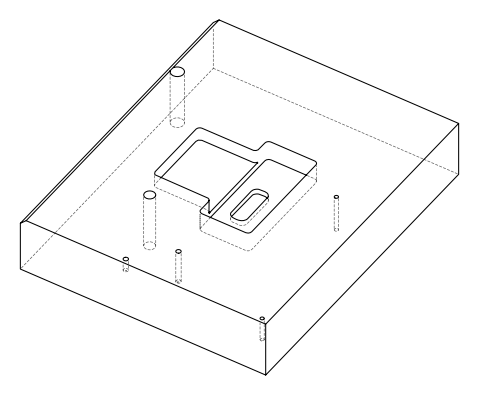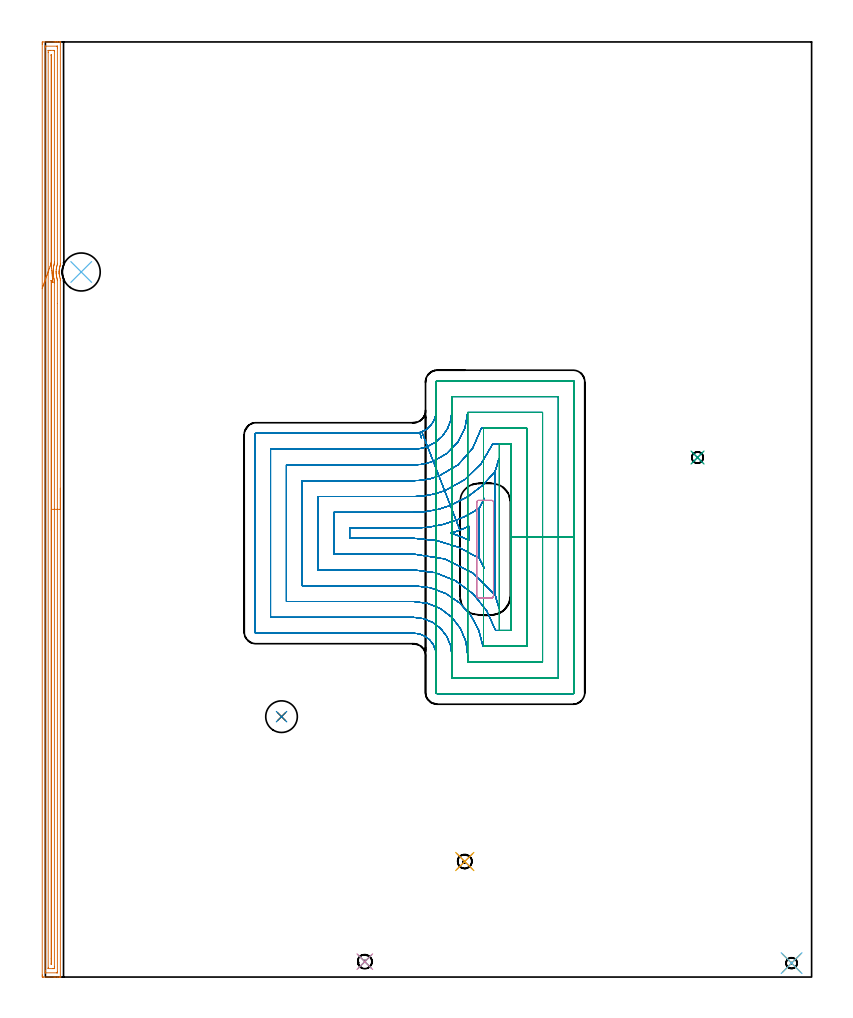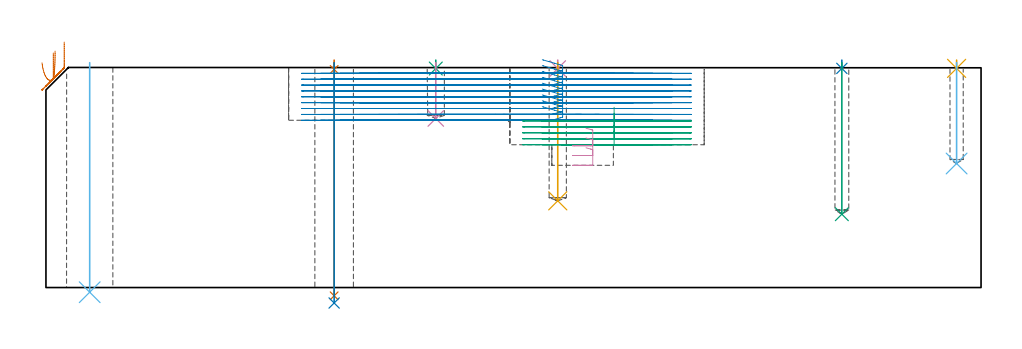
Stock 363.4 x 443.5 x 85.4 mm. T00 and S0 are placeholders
(PLAN: 16 operations, 9 tool changes, 85 min)
(1 SPOT_DRILL | STEP1HOLE_1 | NXT0321_9005460120000 | 0.03 min | 6 mm3)
(2 SPOT_DRILL_1 | STEP1POCKET | NXT0321_9005460120000 | 0.03 min | 3 mm3)
(3 SPOT_DRILL_2 | STEP1POCKET_1 | NXT0321_9005460120000 | 0.03 min | 2 mm3)
(4 SPOT_DRILL_3 | STEP1POCKET_2 | NXT0321_9005460120000 | 0.03 min | 2 mm3)
(5 SPOT_DRILL_4 | STEP1POCKET_3 | NXT0321_9005460120000 | 0.03 min | 0 mm3)
(6 INDEXABLE_INSERT_DRILL_THROUGH_HOLE_FROM_SOLID | STEP1HOLE | NXT0302_007 | 0.36 min | 21690 mm3)
(7 DRILL_THROUGH_HOLE_INTO_CENTER | STEP1HOLE_1 | NXT0301_065 | 0.36 min | 5884 mm3)
(8 DRILL_TO_ENLARGE_THROUGH_HOLE | STEP1HOLE_1 | UGT0301_041 | 0.38 min | 9167 mm3)
(9 DRILL_BLIND_HOLE_INTO_CENTER | STEP1POCKET | UGT0301_449 | 0.24 min | 1255 mm3)
(10 DRILL_BLIND_HOLE_INTO_CENTER_1 | STEP1POCKET_1 | NXT0301_038 | 0.09 min | 654 mm3)
(11 DRILL_BLIND_HOLE_INTO_CENTER_2 | STEP1POCKET_2 | NXT0301_038 | 0.22 min | 1771 mm3)
(12 DRILL_BLIND_HOLE_INTO_CENTER_3 | STEP1POCKET_3 | UGT0301_176 | 0.16 min | 755 mm3)
(13 AREA_MILL | FG_CHAMFER_SURFACE | UGT0205_001 | 14.42 min | 16398 mm3)
(14 MILL_OPEN_POCKET | POCKET_OPEN | NXT0201_013 | Follow Part, ap 2.5, ae 75% | 51.55 min | 427366 mm3)
(15 MILL_RECTANGULAR_POCKET | POCKET_RECTANGULAR_STRAIGHT | NXT0201_013 | Follow Part, ap 2.5, ae 75% | 16.12 min | 113400 mm3)
(16 MILL_RECTANGULAR_POCKET_1 | POCKET_RECTANGULAR_STRAIGHT_1 | UGT0201_010 | Follow Part, ap 4, ae 75% | 0.98 min | 11379 mm3)
(TOOL NXT0321_9005460120000 | NC Spot Drill, 142deg, 12mm, Carbide, Uncoated | D12 PA142 FL30 Z2)
(TOOL NXT0302_007 | Index. Insert Drill 18mm [880-D1800L25-05] | D18 PA176 FL90 Z2)
(TOOL NXT0301_065 | Carbide Drill 9.4mm [860.1-0940-075A1-MM 2214] | D9.4 PA140 FL98 Z2)
(TOOL UGT0301_041 | Twist Drill 15 mm | D15 PA118 FL114 Z2)
(TOOL UGT0301_449 | Carbide Drill 5.4 mm | D5.4 PA118 FL57 Z2)
(TOOL NXT0301_038 | Carbide Drill 6.7mm [860.1-0670-034A1-MM 2214] | D6.7 PA140 FL53 Z2)
(TOOL UGT0301_176 | Twist Drill 5.2 mm | D5.2 PA118 FL50 Z2)
(TOOL UGT0205_001 | Chamfer Mill 20 x 3 x 45 deg. | D20 FL50 Z2)
(TOOL NXT0201_013 | ENDMILL 10mm | D10 FL30 Z4)
(TOOL UGT0201_010 | End Mill 16 mm | D16 FL22 Z2)
(OP 1 SPOT_DRILL)
G17 G21 G94 G90
T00 M6
G54
G17 G0 G90 X112. Y123.5 S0 M3
G43 Z95.4 H0
G94 G81 G98 Z84.754 F250. R88.4
G80
M5
M2
(OP 2 SPOT_DRILL_1)
G17 G21 G94 G90
T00 M6
G54
G17 G0 G90 X309.3 Y246.4 S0 M3
G43 Z95.4 H0
G94 G81 G98 Z85.168 F250. R88.4
G80
M5
M2
(OP 3 SPOT_DRILL_2)
G17 G21 G94 G90
T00 M6
G54
G17 G0 G90 X151.5 Y7.3 S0 M3
G43 Z95.4 H0
G94 G81 G98 Z85.112 F250. R88.4
G80
M5
M2
(OP 4 SPOT_DRILL_3)
G17 G21 G94 G90
T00 M6
G54
G17 G0 G90 X198.9 Y54.8 S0 M3
G43 Z95.4 H0
G94 G81 G98 Z85.112 F250. R88.4
G80
M5
M2
(OP 5 SPOT_DRILL_4)
G17 G21 G94 G90
T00 M6
G54
G17 G0 G90 X353.9 Y6.6 S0 M3
G43 Z95.4 H0
G94 G81 G98 Z85.176 F250. R88.4
G80
M5
M2
(OP 6 INDEXABLE_INSERT_DRILL_THROUGH_HOLE_FROM_SOLID)
G17 G21 G94 G90
T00 M6
G54
G17 G0 G90 X17. Y334.4 S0 M3
G43 Z95.4 H1
G94 G81 G98 Z-1.814 F250. R87.4
G80
M5
M2
(OP 7 DRILL_THROUGH_HOLE_INTO_CENTER)
G17 G21 G94 G90
T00 M6
G54
G17 G0 G90 X112. Y123.5 S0 M3
G43 Z95.4 H1
G94 G73 G98 Z-3.211 F250. Q8.861 R87.4
G80
M5
M2
(OP 8 DRILL_TO_ENLARGE_THROUGH_HOLE)
G17 G21 G94 G90
T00 M6
G54
G17 G0 G90 X112. Y123.5 S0 M3
G43 Z95.4 H0
G94 G73 G98 Z-6.006 F250. Q13.058 R87.4
G80
M5
M2
(OP 9 DRILL_BLIND_HOLE_INTO_CENTER)
G17 G21 G94 G90
T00 M6
G54
G17 G0 G90 X309.3 Y246.4 S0 M3
G43 Z95.4 H0
G94 G81 G98 Z28.5 F250. R87.4
G80
M5
M2
(OP 10 DRILL_BLIND_HOLE_INTO_CENTER_1)
G17 G21 G94 G90
T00 M6
G54
G17 G0 G90 X151.5 Y7.3 S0 M3
G43 Z95.4 H1
G94 G81 G98 Z65.7 F250. R87.4
G80
M5
M2
(OP 11 DRILL_BLIND_HOLE_INTO_CENTER_2)
G17 G21 G94 G90
T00 M6
G54
G17 G0 G90 X198.9 Y54.8 S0 M3
G43 Z95.4 H1
G94 G81 G98 Z33.7 F250. R87.4
G80
M5
M2
(OP 12 DRILL_BLIND_HOLE_INTO_CENTER_3)
G17 G21 G94 G90
T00 M6
G54
G17 G0 G90 X353.9 Y6.6 S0 M3
G43 Z95.4 H0
G94 G81 G98 Z48.2 F250. R87.4
G80
M5
M2
(OP 13 AREA_MILL)
G17 G21 G94 G90
T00 M6
G54
G17 G0 G90 X7.093 Y231.819 S1061 M3
G43 Z95.4 H0
Z95.393
G94 G1 Y231.781 Z94.521 F250.
Y231.667 Z93.657
Y231.478 Z92.805
Y231.216 Z91.973
Y230.882 Z91.167
Y230.479 Z90.393
Y230.01 Z89.657
Y229.479 Z88.965
Y228.89 Z88.322
Y228.246 Z87.733
Y227.554 Z87.202
Y226.818 Z86.733
Y226.045 Z86.33
Y225.239 Z85.996
Y224.407 Z85.734
Y223.555 Z85.545
Y222.69 Z85.431
Y221.818 Z85.393
X7.1 Y0.173 Z85.4
X7.098 Y0.01 Z85.389
X6.963 Y0.003 Z85.255
X6.82 Y0. Z85.119
X6.54 Z84.839
X5.863 Z84.157
X4.649 Z82.946
X4.113 Z82.407
X-1.062 Z77.236
X-1.138 Y0.002 Z77.16
X-1.493 Y0.01 Z76.805
X-1.496 Y0.254 Z76.802
X-1.499 Y0.62 Z76.801
X-1.5 Y0.989 Z76.8
Y442.357
X-1.499 Y442.88 Z76.801
X-1.496 Y443.246 Z76.802
X-1.493 Y443.49 Z76.805
X-1.138 Y443.5 Z77.159
X4.113 Z82.407
X4.649 Z82.946
X4.988 Z83.284
X5.524 Z83.82
X5.863 Z84.157
X6.82 Z85.12
X6.963 Y443.497 Z85.255
X7.098 Y443.49 Z85.389
X7.1 Y443.327 Z85.4
X7.098 Y338.342 Z85.398
X7.095 Y337.667 Z85.388
X7.088 Y337.613 Z85.38
X7.034 Y337.453 Z85.329
X6.982 Y337.303 Z85.281
X6.961 Y337.236 Z85.261
X6.862 Y336.908 Z85.161
X6.809 Y336.705 Z85.106
X6.772 Y336.559 Z85.066
X6.758 Y336.51 Z85.054
X6.66 Y336.048 Z84.958
X6.6 Y335.666 Z84.893
X6.592 Y335.617 Z84.885
X6.542 Y335.171 Z84.837
X6.517 Y334.768 Z84.812
X6.515 Y334.724 Z84.809
X6.513 Y334.422 Z84.802
X6.511 Y334.307 Z84.803
X6.51 Y334.277
X6.527 Y333.831 Z84.823
X6.531 Y333.791 Z84.825
X6.535 Y333.734 Z84.832
X6.547 Y333.585 Z84.847
X6.565 Y333.384 Z84.865
X6.622 Y332.985 Z84.92
X6.628 Y332.938 Z84.926
X6.706 Y332.539 Z85.001
X6.715 Y332.49 Z85.011
X6.819 Y332.045 Z85.119
X7.03 Y331.351 Z85.329
X7.072 Y331.198 Z85.372
X7.083 Y331.157 Z85.383
X7.09 Y330.43 Z85.39
X7.093 Y221.818 Z85.393
X5.679 Z83.979
X5.685 Y2.588 Z83.985
X5.684 Y2.406 Z83.984
X5.68 Y2.051 Z83.98
X5.679 Y2.015 Z83.979
X5.624 Y2.01 Z83.924
X5.518 Y2.004 Z83.818
X5.385 Y2.001 Z83.685
X0.134 Z78.434
X-0.029 Y2.007 Z78.271
X-0.06 Y2.01 Z78.24
X-0.079 Y2.018 Z78.221
X-0.081 Y2.055 Z78.219
X-0.084 Y2.224 Z78.216
X-0.085 Y2.406 Z78.215
X-0.086 Y3.119 Z78.214
X-0.085 Y440.912 Z78.215
X-0.084 Y441.094 Z78.216
X-0.08 Y441.449 Z78.22
X-0.079 Y441.485 Z78.221
X-0.024 Y441.49 Z78.276
X0.082 Y441.496 Z78.382
X0.215 Y441.499 Z78.515
X5.466 Z83.766
X5.629 Y441.493 Z83.929
X5.66 Y441.49 Z83.96
X5.679 Y441.481 Z83.979
X5.681 Y441.445 Z83.981
X5.684 Y441.276 Z83.984
X5.685 Y441.094 Z83.985
X5.686 Y440.381 Z83.986
X5.683 Y338.529 Z83.983
X5.681 Y338.346 Z83.981
X5.677 Y338.169 Z83.977
X5.672 Y338.084 Z83.972
X5.503 Y337.453 Z83.803
X5.398 Y337.034 Z83.698
X5.298 Y336.559 Z83.598
X5.27 Y336.415 Z83.57
X5.25 Y336.291 Z83.55
X5.208 Y336.002 Z83.508
X5.168 Y335.666 Z83.468
X5.151 Y335.499 Z83.451
X5.098 Y334.742 Z83.398
X5.097 Y334.661 Z83.397
X5.099 Y334.272 Z83.399
X5.111 Y333.879 Z83.411
X5.118 Y333.746 Z83.418
X5.185 Y332.985 Z83.485
X5.197 Y332.879 Z83.497
X5.215 Y332.753 Z83.515
X5.331 Y332.092 Z83.631
X5.431 Y331.64 Z83.731
X5.545 Y331.198 Z83.845
X5.634 Y330.865 Z83.934
X5.662 Y330.761 Z83.962
X5.669 Y330.671 Z83.969
X5.673 Y330.498 Z83.973
X5.675 Y330.305 Z83.975
X5.676 Y319.498 Z83.976
X5.679 Y221.818 Z83.979
X4.265 Z82.565
X4.271 Y4.925 Z82.571
X4.269 Y4.193 Z82.569
X4.267 Y4.036 Z82.567
X4.265 Y4.016 Z82.565
X4.253 Y4.01 Z82.553
X4.207 Y4.005 Z82.507
X4.113 Y4.002 Z82.413
X3.427 Y4. Z81.727
X1.424 Y4.001 Z79.724
X1.374 Y4.005 Z79.674
X1.342 Y4.01 Z79.642
X1.335 Y4.016 Z79.635
X1.333 Y4.032 Z79.633
X1.33 Y4.193 Z79.63
X1.329 Y4.355 Z79.629
X1.328 Y438.575 Z79.628
X1.331 Y439.307 Z79.631
X1.333 Y439.464 Z79.633
X1.335 Y439.485 Z79.635
X1.347 Y439.49 Z79.647
X1.393 Y439.495 Z79.693
X1.487 Y439.498 Z79.787
X2.173 Y439.5 Z80.473
X4.176 Y439.499 Z82.476
X4.226 Y439.495 Z82.526
X4.258 Y439.49 Z82.558
X4.265 Y439.484 Z82.565
X4.266 Y439.468 Z82.566
X4.27 Y439.307 Z82.57
X4.271 Y439.145 Z82.571
X4.269 Y339.08 Z82.569
X4.265 Y338.713 Z82.565
X4.263 Y338.531 Z82.563
X4.22 Y338.346 Z82.52
X4.199 Y338.258 Z82.499
X4.113 Y337.918 Z82.413
X4.026 Y337.541 Z82.326
X4.007 Y337.453 Z82.307
X3.885 Y336.792 Z82.185
X3.847 Y336.559 Z82.147
X3.776 Y336.009 Z82.076
X3.742 Y335.666 Z82.042
X3.711 Y335.182 Z82.011
X3.69 Y334.772 Z81.99
X3.685 Y334.315 Z81.985
X3.697 Y333.879 Z81.997
X3.726 Y333.38 Z82.026
X3.761 Y332.985 Z82.061
X3.829 Y332.382 Z82.129
X3.877 Y332.092 Z82.177
X4.022 Y331.291 Z82.322
X4.042 Y331.198 Z82.342
X4.113 Y330.888 Z82.413
X4.255 Y330.305 Z82.555
X4.257 Y330.157 Z82.557
X4.261 Y329.411 Z82.561
X4.262 Y329.259 Z82.562
X4.265 Y221.818 Z82.565
X2.851 Z81.151
X2.857 Y6.369 Z81.157
X2.856 Y6.31 Z81.156
X2.853 Y6.194 Z81.153
X2.845 Y6.01 Z81.145
X2.8 Y6.008 Z81.1
X2.755 Y6.01 Z81.055
X2.747 Y6.193 Z81.047
X2.744 Y6.31 Z81.044
X2.743 Y8.661 Z81.043
Y330.323
X2.745 Y330.336 Z81.045
X2.746 Y330.337 Z81.046
X2.751 Y330.327 Z81.051
X2.757 Y330.305 Z81.057
X2.84 Y329.914 Z81.14
X2.844 Y329.814 Z81.144
X2.847 Y329.411 Z81.147
Y329.306
X2.851 Y221.818 Z81.151
Y220.947 Z81.189
Y220.082 Z81.303
Y219.23 Z81.492
Y218.398 Z81.754
Y217.592 Z82.088
Y216.818 Z82.491
Y216.083 Z82.959
Y215.39 Z83.49
Y214.747 Z84.08
Y214.158 Z84.723
Y213.627 Z85.415
Y213.158 Z86.151
Y212.755 Z86.925
Y212.422 Z87.731
Y212.159 Z88.563
Y211.97 Z89.414
Y211.857 Z90.279
Y211.819 Z91.151
G0 Z95.4
X3.547 Y329.442
Z91.886
G1 X3.55 Y329.404 Z91.014
X3.547 Y329.441 Z90.142
X3.537 Y329.555 Z89.277
X3.521 Y329.743 Z88.426
X3.498 Y330.004 Z87.594
X3.468 Y330.336 Z86.788
X3.433 Y330.737 Z86.014
X3.392 Y331.204 Z85.278
X3.345 Y331.733 Z84.586
X3.294 Y332.32 Z83.942
X3.237 Y332.96 Z83.353
X3.176 Y333.649 Z82.821
X3.112 Y334.382 Z82.352
X3.044 Y335.153 Z81.949
X2.973 Y335.956 Z81.615
X2.9 Y336.784 Z81.353
X2.826 Y337.633 Z81.164
X2.75 Y338.494 Z81.05
X2.747 Y338.52 Z81.047
X2.744 Y338.604 Z81.044
X2.743 Y338.715 Z81.043
Y338.764
Y437.131
X2.744 Y437.19 Z81.044
X2.747 Y437.307 Z81.047
X2.755 Y437.49 Z81.055
X2.8 Y437.491 Z81.1
X2.845 Y437.49 Z81.145
X2.853 Y437.307 Z81.153
X2.856 Y437.19 Z81.156
X2.857 Y437.132 Z81.157
Y437.015
X2.855 Y339.63 Z81.155
X2.854 Y339.239 Z81.154
X2.853 Y339.124 Z81.153
X2.849 Y338.928 Z81.149
X2.819 Y338.773 Z81.119
X2.787 Y338.633 Z81.087
X2.754 Y338.505 Z81.054
X2.75 Y338.494 Z81.05
X2.467 Y337.706 Z80.807
X2.178 Y336.9 Z80.638
X1.885 Y336.084 Z80.545
X1.591 Y335.263 Z80.527
X1.297 Y334.443 Z80.586
X1.006 Y333.632 Z80.72
X0.72 Y332.834 Z80.929
X0.441 Y332.057 Z81.21
X0.172 Y331.306 Z81.563
X-0.086 Y330.587 Z81.984
X-0.331 Y329.905 Z82.47
X-0.56 Y329.265 Z83.017
X-0.772 Y328.673 Z83.621
X-0.966 Y328.133 Z84.278
X-1.14 Y327.648 Z84.983
X-1.292 Y327.224 Z85.729
X-1.422 Y326.862 Z86.512
X-1.528 Y326.565 Z87.326
G0 Z95.4
M5
M2
(OP 14 MILL_OPEN_POCKET)
G17 G21 G94 G90
T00 M6
G54
G17 G0 G90 X192.893 Y210.308 S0 M3
G43 Z95.527 H0
Z88.527
G94 G1 X193.314 Y210.181 Z88.409 F250.
X195.51 Y209.426 Z87.787
X197.675 Y208.587 Z87.165
X199.806 Y207.666 Z86.543
X200.8 Y207.191 Z86.248
Y213.809 Z84.475
X199.806 Y213.334 Z84.18
X197.619 Y212.39 Z83.541
X196.593 Y211.993 Z83.246
G2 X192.26 Y210.5 R60.6 F500.
X200.8 Y207.191 R60.6
G1 Y213.809
G2 X196.593 Y211.993 R60.6
G1 X194.786 Y216.655
G2 X174.7 Y212.9 R55.6
G1 X144.3
Y208.1
X174.7
G2 X205.8 Y198.589 R55.6
G1 X208.139 Y193.96
X205.8 Y198.589
Y222.412
X208.139 Y227.04
X205.8 Y222.412
G2 X194.786 Y216.655 R55.6
G1 X192.077 Y223.649
G2 X174.7 Y220.4 R48.1
G1 X136.8
Y200.6
X174.7
G2 X213.3 Y181.199 R48.1
G1 X215.11 Y175.085
X213.3 Y181.199
Y239.801
X215.083 Y245.805
X213.3 Y239.801
G2 X192.077 Y223.649 R48.1
G1 X189.367 Y230.642
G2 X174.7 Y227.9 R40.6
G1 X129.3
Y193.1
X174.7
G2 X213.517 Y164.4 R40.6
G1 X220.8
Y252.8
X212.142
G2 X189.367 Y230.642 R40.6
G1 X186.658 Y237.635
G2 X174.7 Y235.4 R33.1
G1 X121.8
Y185.6
X174.7
G2 X207.506 Y156.9 R33.1
G1 X228.3
Y260.3
X206.768
G2 X186.658 Y237.635 R33.1
G1 X183.948 Y244.629
G2 X174.7 Y242.9 R25.6
G1 X114.3
Y178.1
X174.7
G2 X200.3 Y152.5 R25.6
G1 Y149.4
X235.8
Y267.8
X200.29
G2 X183.948 Y244.629 R25.6
G1 X181.239 Y251.622
G2 X174.7 Y250.4 R18.1
G1 X106.8
Y170.6
X174.7
G2 X192.8 Y152.5 R18.1
G1 Y141.9
X243.3
Y275.3
X192.8
Y268.5
G2 X181.239 Y251.622 R18.1
G1 X178.529 Y258.616
G2 X174.7 Y257.9 R10.6
G1 X99.9
G3 X99.3 Y257.3 R0.6
G1 Y163.7
G3 X99.9 Y163.1 R0.6
G1 X174.7
G2 X185.3 Y152.5 R10.6
G1 Y134.9
G3 X185.8 Y134.4 R0.5
G1 X250.3
G3 X250.8 Y134.9 R0.5
G1 Y282.3
G3 X250.3 Y282.8 R0.5
G1 X185.8
G3 X185.3 Y282.301 R0.5
G1 Y268.5
G2 X178.529 Y258.616 R10.6
X177.581 Y258.299 R10.6
G1 X178.397 Y255.412 F250.
G0 X192.893 Y210.308 Z86.246
G1 X193.314 Y210.181 Z86.129
X195.51 Y209.426 Z85.506
X197.675 Y208.587 Z84.884
X199.806 Y207.666 Z84.262
X200.8 Y207.191 Z83.967
Y213.809 Z82.194
X199.806 Y213.334 Z81.899
X197.619 Y212.39 Z81.261
X196.593 Y211.993 Z80.966
G2 X192.26 Y210.5 R60.6 F500.
X200.8 Y207.191 R60.6
G1 Y213.809
G2 X196.593 Y211.993 R60.6
G1 X194.786 Y216.655
G2 X174.7 Y212.9 R55.6
G1 X144.3
Y208.1
X174.7
G2 X205.8 Y198.589 R55.6
G1 X208.139 Y193.96
X205.8 Y198.589
Y222.412
X208.139 Y227.04
X205.8 Y222.412
G2 X194.786 Y216.655 R55.6
G1 X192.077 Y223.649
G2 X174.7 Y220.4 R48.1
G1 X136.8
Y200.6
X174.7
G2 X213.3 Y181.199 R48.1
G1 X215.11 Y175.085
X213.3 Y181.199
Y239.801
X215.083 Y245.805
X213.3 Y239.801
G2 X192.077 Y223.649 R48.1
G1 X189.367 Y230.642
G2 X174.7 Y227.9 R40.6
G1 X129.3
Y193.1
X174.7
G2 X213.517 Y164.4 R40.6
G1 X220.8
Y252.8
X212.142
G2 X189.367 Y230.642 R40.6
G1 X186.658 Y237.635
G2 X174.7 Y235.4 R33.1
G1 X121.8
Y185.6
X174.7
G2 X207.506 Y156.9 R33.1
G1 X228.3
Y260.3
X206.768
G2 X186.658 Y237.635 R33.1
G1 X183.948 Y244.629
G2 X174.7 Y242.9 R25.6
G1 X114.3
Y178.1
X174.7
G2 X200.3 Y152.5 R25.6
G1 Y149.4
X235.8
Y267.8
X200.29
G2 X183.948 Y244.629 R25.6
G1 X181.239 Y251.622
G2 X174.7 Y250.4 R18.1
G1 X106.8
Y170.6
X174.7
G2 X192.8 Y152.5 R18.1
G1 Y141.9
X243.3
Y275.3
X192.8
Y268.5
G2 X181.239 Y251.622 R18.1
G1 X178.529 Y258.616
G2 X174.7 Y257.9 R10.6
G1 X99.9
G3 X99.3 Y257.3 R0.6
G1 Y163.7
G3 X99.9 Y163.1 R0.6
G1 X174.7
G2 X185.3 Y152.5 R10.6
G1 Y134.9
G3 X185.8 Y134.4 R0.5
G1 X250.3
G3 X250.8 Y134.9 R0.5
G1 Y282.3
G3 X250.3 Y282.8 R0.5
G1 X185.8
G3 X185.3 Y282.301 R0.5
G1 Y268.5
G2 X178.529 Y258.616 R10.6
X177.581 Y258.299 R10.6
G1 X178.397 Y255.412 F250.
G0 X192.893 Y210.308 Z83.966
G1 X193.314 Y210.181 Z83.848
X195.51 Y209.426 Z83.226
X197.675 Y208.587 Z82.603
X199.806 Y207.666 Z81.981
X200.8 Y207.191 Z81.686
Y213.809 Z79.913
X199.806 Y213.334 Z79.618
X197.619 Y212.39 Z78.98
X196.593 Y211.993 Z78.685
G2 X192.26 Y210.5 R60.6 F500.
X200.8 Y207.191 R60.6
G1 Y213.809
G2 X196.593 Y211.993 R60.6
G1 X194.786 Y216.655
G2 X174.7 Y212.9 R55.6
G1 X144.3
Y208.1
X174.7
G2 X205.8 Y198.589 R55.6
G1 X208.139 Y193.96
X205.8 Y198.589
Y222.412
X208.139 Y227.04
X205.8 Y222.412
G2 X194.786 Y216.655 R55.6
G1 X192.077 Y223.649
G2 X174.7 Y220.4 R48.1
G1 X136.8
Y200.6
X174.7
G2 X213.3 Y181.199 R48.1
G1 X215.11 Y175.085
X213.3 Y181.199
Y239.801
X215.083 Y245.805
X213.3 Y239.801
G2 X192.077 Y223.649 R48.1
G1 X189.367 Y230.642
G2 X174.7 Y227.9 R40.6
G1 X129.3
Y193.1
X174.7
G2 X213.517 Y164.4 R40.6
G1 X220.8
Y252.8
X212.142
G2 X189.367 Y230.642 R40.6
G1 X186.658 Y237.635
G2 X174.7 Y235.4 R33.1
G1 X121.8
Y185.6
X174.7
G2 X207.506 Y156.9 R33.1
G1 X228.3
Y260.3
X206.768
G2 X186.658 Y237.635 R33.1
G1 X183.948 Y244.629
G2 X174.7 Y242.9 R25.6
G1 X114.3
Y178.1
X174.7
G2 X200.3 Y152.5 R25.6
G1 Y149.4
X235.8
Y267.8
X200.29
G2 X183.948 Y244.629 R25.6
G1 X181.239 Y251.622
G2 X174.7 Y250.4 R18.1
G1 X106.8
Y170.6
X174.7
G2 X192.8 Y152.5 R18.1
G1 Y141.9
X243.3
Y275.3
X192.8
Y268.5
G2 X181.239 Y251.622 R18.1
G1 X178.529 Y258.616
G2 X174.7 Y257.9 R10.6
G1 X99.9
G3 X99.3 Y257.3 R0.6
G1 Y163.7
G3 X99.9 Y163.1 R0.6
G1 X174.7
G2 X185.3 Y152.5 R10.6
G1 Y134.9
G3 X185.8 Y134.4 R0.5
G1 X250.3
G3 X250.8 Y134.9 R0.5
G1 Y282.3
G3 X250.3 Y282.8 R0.5
G1 X185.8
G3 X185.3 Y282.301 R0.5
G1 Y268.5
G2 X178.529 Y258.616 R10.6
X177.581 Y258.299 R10.6
G1 X178.397 Y255.412 F250.
G0 X192.893 Y210.308 Z81.685
G1 X193.314 Y210.181 Z81.567
X195.51 Y209.426 Z80.945
X197.675 Y208.587 Z80.323
X199.806 Y207.666 Z79.7
X200.8 Y207.191 Z79.405
Y213.809 Z77.632
X199.806 Y213.334 Z77.337
X197.619 Y212.39 Z76.699
X196.593 Y211.993 Z76.404
G2 X192.26 Y210.5 R60.6 F500.
X200.8 Y207.191 R60.6
G1 Y213.809
G2 X196.593 Y211.993 R60.6
G1 X194.786 Y216.655
G2 X174.7 Y212.9 R55.6
G1 X144.3
Y208.1
X174.7
G2 X205.8 Y198.589 R55.6
G1 X208.139 Y193.96
X205.8 Y198.589
Y222.412
X208.139 Y227.04
X205.8 Y222.412
G2 X194.786 Y216.655 R55.6
G1 X192.077 Y223.649
G2 X174.7 Y220.4 R48.1
G1 X136.8
Y200.6
X174.7
G2 X213.3 Y181.199 R48.1
G1 X215.11 Y175.085
X213.3 Y181.199
Y239.801
X215.083 Y245.805
X213.3 Y239.801
G2 X192.077 Y223.649 R48.1
G1 X189.367 Y230.642
G2 X174.7 Y227.9 R40.6
G1 X129.3
Y193.1
X174.7
G2 X213.517 Y164.4 R40.6
G1 X220.8
Y252.8
X212.142
G2 X189.367 Y230.642 R40.6
G1 X186.658 Y237.635
G2 X174.7 Y235.4 R33.1
G1 X121.8
Y185.6
X174.7
G2 X207.506 Y156.9 R33.1
G1 X228.3
Y260.3
X206.768
G2 X186.658 Y237.635 R33.1
G1 X183.948 Y244.629
G2 X174.7 Y242.9 R25.6
G1 X114.3
Y178.1
X174.7
G2 X200.3 Y152.5 R25.6
G1 Y149.4
X235.8
Y267.8
X200.29
G2 X183.948 Y244.629 R25.6
G1 X181.239 Y251.622
G2 X174.7 Y250.4 R18.1
G1 X106.8
Y170.6
X174.7
G2 X192.8 Y152.5 R18.1
G1 Y141.9
X243.3
Y275.3
X192.8
Y268.5
G2 X181.239 Y251.622 R18.1
G1 X178.529 Y258.616
G2 X174.7 Y257.9 R10.6
G1 X99.9
G3 X99.3 Y257.3 R0.6
G1 Y163.7
G3 X99.9 Y163.1 R0.6
G1 X174.7
G2 X185.3 Y152.5 R10.6
G1 Y134.9
G3 X185.8 Y134.4 R0.5
G1 X250.3
G3 X250.8 Y134.9 R0.5
G1 Y282.3
G3 X250.3 Y282.8 R0.5
G1 X185.8
G3 X185.3 Y282.301 R0.5
G1 Y268.5
G2 X178.529 Y258.616 R10.6
X177.581 Y258.299 R10.6
G1 X178.397 Y255.412 F250.
G0 X192.893 Y210.308 Z79.404
G1 X193.314 Y210.181 Z79.286
X195.51 Y209.426 Z78.664
X197.675 Y208.587 Z78.042
X199.806 Y207.666 Z77.42
X200.8 Y207.191 Z77.125
Y213.809 Z75.351
X199.806 Y213.334 Z75.056
X197.619 Y212.39 Z74.418
X196.593 Y211.993 Z74.123
G2 X192.26 Y210.5 R60.6 F500.
X200.8 Y207.191 R60.6
G1 Y213.809
G2 X196.593 Y211.993 R60.6
G1 X194.786 Y216.655
G2 X174.7 Y212.9 R55.6
G1 X144.3
Y208.1
X174.7
G2 X205.8 Y198.589 R55.6
G1 X208.139 Y193.96
X205.8 Y198.589
Y222.412
X208.139 Y227.04
X205.8 Y222.412
G2 X194.786 Y216.655 R55.6
G1 X192.077 Y223.649
G2 X174.7 Y220.4 R48.1
G1 X136.8
Y200.6
X174.7
G2 X213.3 Y181.199 R48.1
G1 X215.11 Y175.085
X213.3 Y181.199
Y239.801
X215.083 Y245.805
X213.3 Y239.801
G2 X192.077 Y223.649 R48.1
G1 X189.367 Y230.642
G2 X174.7 Y227.9 R40.6
G1 X129.3
Y193.1
X174.7
G2 X213.517 Y164.4 R40.6
G1 X220.8
Y252.8
X212.142
G2 X189.367 Y230.642 R40.6
G1 X186.658 Y237.635
G2 X174.7 Y235.4 R33.1
G1 X121.8
Y185.6
X174.7
G2 X207.506 Y156.9 R33.1
G1 X228.3
Y260.3
X206.768
G2 X186.658 Y237.635 R33.1
G1 X183.948 Y244.629
G2 X174.7 Y242.9 R25.6
G1 X114.3
Y178.1
X174.7
G2 X200.3 Y152.5 R25.6
G1 Y149.4
X235.8
Y267.8
X200.29
G2 X183.948 Y244.629 R25.6
G1 X181.239 Y251.622
G2 X174.7 Y250.4 R18.1
G1 X106.8
Y170.6
X174.7
G2 X192.8 Y152.5 R18.1
G1 Y141.9
X243.3
Y275.3
X192.8
Y268.5
G2 X181.239 Y251.622 R18.1
G1 X178.529 Y258.616
G2 X174.7 Y257.9 R10.6
G1 X99.9
G3 X99.3 Y257.3 R0.6
G1 Y163.7
G3 X99.9 Y163.1 R0.6
G1 X174.7
G2 X185.3 Y152.5 R10.6
G1 Y134.9
G3 X185.8 Y134.4 R0.5
G1 X250.3
G3 X250.8 Y134.9 R0.5
G1 Y282.3
G3 X250.3 Y282.8 R0.5
G1 X185.8
G3 X185.3 Y282.301 R0.5
G1 Y268.5
G2 X178.529 Y258.616 R10.6
X177.581 Y258.299 R10.6
G1 X178.397 Y255.412 F250.
G0 X192.893 Y210.308 Z77.123
G1 X193.314 Y210.181 Z77.005
X195.51 Y209.426 Z76.383
X197.675 Y208.587 Z75.761
X199.806 Y207.666 Z75.139
X200.8 Y207.191 Z74.844
Y213.809 Z73.071
X199.806 Y213.334 Z72.776
X197.619 Y212.39 Z72.137
X196.593 Y211.993 Z71.842
G2 X192.26 Y210.5 R60.6 F500.
X200.8 Y207.191 R60.6
G1 Y213.809
G2 X196.593 Y211.993 R60.6
G1 X194.786 Y216.655
G2 X174.7 Y212.9 R55.6
G1 X144.3
Y208.1
X174.7
G2 X205.8 Y198.589 R55.6
G1 X208.139 Y193.96
X205.8 Y198.589
Y222.412
X208.139 Y227.04
X205.8 Y222.412
G2 X194.786 Y216.655 R55.6
G1 X192.077 Y223.649
G2 X174.7 Y220.4 R48.1
G1 X136.8
Y200.6
X174.7
G2 X213.3 Y181.199 R48.1
G1 X215.11 Y175.085
X213.3 Y181.199
Y239.801
X215.083 Y245.805
X213.3 Y239.801
G2 X192.077 Y223.649 R48.1
G1 X189.367 Y230.642
G2 X174.7 Y227.9 R40.6
G1 X129.3
Y193.1
X174.7
G2 X213.517 Y164.4 R40.6
G1 X220.8
Y252.8
X212.142
G2 X189.367 Y230.642 R40.6
G1 X186.658 Y237.635
G2 X174.7 Y235.4 R33.1
G1 X121.8
Y185.6
X174.7
G2 X207.506 Y156.9 R33.1
G1 X228.3
Y260.3
X206.768
G2 X186.658 Y237.635 R33.1
G1 X183.948 Y244.629
G2 X174.7 Y242.9 R25.6
G1 X114.3
Y178.1
X174.7
G2 X200.3 Y152.5 R25.6
G1 Y149.4
X235.8
Y267.8
X200.29
G2 X183.948 Y244.629 R25.6
G1 X181.239 Y251.622
G2 X174.7 Y250.4 R18.1
G1 X106.8
Y170.6
X174.7
G2 X192.8 Y152.5 R18.1
G1 Y141.9
X243.3
Y275.3
X192.8
Y268.5
G2 X181.239 Y251.622 R18.1
G1 X178.529 Y258.616
G2 X174.7 Y257.9 R10.6
G1 X99.9
G3 X99.3 Y257.3 R0.6
G1 Y163.7
G3 X99.9 Y163.1 R0.6
G1 X174.7
G2 X185.3 Y152.5 R10.6
G1 Y134.9
G3 X185.8 Y134.4 R0.5
G1 X250.3
G3 X250.8 Y134.9 R0.5
G1 Y282.3
G3 X250.3 Y282.8 R0.5
G1 X185.8
G3 X185.3 Y282.301 R0.5
G1 Y268.5
G2 X178.529 Y258.616 R10.6
X177.581 Y258.299 R10.6
G1 X178.397 Y255.412 F250.
G0 X192.893 Y210.308 Z74.842
G1 X193.314 Y210.181 Z74.725
X195.51 Y209.426 Z74.102
X197.675 Y208.587 Z73.48
X199.806 Y207.666 Z72.858
X200.8 Y207.191 Z72.563
Y213.809 Z70.79
X199.806 Y213.334 Z70.495
X197.619 Y212.39 Z69.857
X196.593 Y211.993 Z69.562
G2 X192.26 Y210.5 R60.6 F500.
X200.8 Y207.191 R60.6
G1 Y213.809
G2 X196.593 Y211.993 R60.6
G1 X194.786 Y216.655
G2 X174.7 Y212.9 R55.6
G1 X144.3
Y208.1
X174.7
G2 X205.8 Y198.589 R55.6
G1 X208.139 Y193.96
X205.8 Y198.589
Y222.412
X208.139 Y227.04
X205.8 Y222.412
G2 X194.786 Y216.655 R55.6
G1 X192.077 Y223.649
G2 X174.7 Y220.4 R48.1
G1 X136.8
Y200.6
X174.7
G2 X213.3 Y181.199 R48.1
G1 X215.11 Y175.085
X213.3 Y181.199
Y239.801
X215.083 Y245.805
X213.3 Y239.801
G2 X192.077 Y223.649 R48.1
G1 X189.367 Y230.642
G2 X174.7 Y227.9 R40.6
G1 X129.3
Y193.1
X174.7
G2 X213.517 Y164.4 R40.6
G1 X220.8
Y252.8
X212.142
G2 X189.367 Y230.642 R40.6
G1 X186.658 Y237.635
G2 X174.7 Y235.4 R33.1
G1 X121.8
Y185.6
X174.7
G2 X207.506 Y156.9 R33.1
G1 X228.3
Y260.3
X206.768
G2 X186.658 Y237.635 R33.1
G1 X183.948 Y244.629
G2 X174.7 Y242.9 R25.6
G1 X114.3
Y178.1
X174.7
G2 X200.3 Y152.5 R25.6
G1 Y149.4
X235.8
Y267.8
X200.29
G2 X183.948 Y244.629 R25.6
G1 X181.239 Y251.622
G2 X174.7 Y250.4 R18.1
G1 X106.8
Y170.6
X174.7
G2 X192.8 Y152.5 R18.1
G1 Y141.9
X243.3
Y275.3
X192.8
Y268.5
G2 X181.239 Y251.622 R18.1
G1 X178.529 Y258.616
G2 X174.7 Y257.9 R10.6
G1 X99.9
G3 X99.3 Y257.3 R0.6
G1 Y163.7
G3 X99.9 Y163.1 R0.6
G1 X174.7
G2 X185.3 Y152.5 R10.6
G1 Y134.9
G3 X185.8 Y134.4 R0.5
G1 X250.3
G3 X250.8 Y134.9 R0.5
G1 Y282.3
G3 X250.3 Y282.8 R0.5
G1 X185.8
G3 X185.3 Y282.301 R0.5
G1 Y268.5
G2 X178.529 Y258.616 R10.6
X177.581 Y258.299 R10.6
G1 X178.397 Y255.412 F250.
G0 X192.893 Y210.308 Z72.562
G1 X193.314 Y210.181 Z72.444
X195.51 Y209.426 Z71.822
X197.675 Y208.587 Z71.199
X199.806 Y207.666 Z70.577
X200.8 Y207.191 Z70.282
Y213.809 Z68.509
X199.806 Y213.334 Z68.214
X197.619 Y212.39 Z67.576
X196.593 Y211.993 Z67.281
G2 X192.26 Y210.5 R60.6 F500.
X200.8 Y207.191 R60.6
G1 Y213.809
G2 X196.593 Y211.993 R60.6
G1 X194.786 Y216.655
G2 X174.7 Y212.9 R55.6
G1 X144.3
Y208.1
X174.7
G2 X205.8 Y198.589 R55.6
G1 X208.139 Y193.96
X205.8 Y198.589
Y222.412
X208.139 Y227.04
X205.8 Y222.412
G2 X194.786 Y216.655 R55.6
G1 X192.077 Y223.649
G2 X174.7 Y220.4 R48.1
G1 X136.8
Y200.6
X174.7
G2 X213.3 Y181.199 R48.1
G1 X215.11 Y175.085
X213.3 Y181.199
Y239.801
X215.083 Y245.805
X213.3 Y239.801
G2 X192.077 Y223.649 R48.1
G1 X189.367 Y230.642
G2 X174.7 Y227.9 R40.6
G1 X129.3
Y193.1
X174.7
G2 X213.517 Y164.4 R40.6
G1 X220.8
Y252.8
X212.142
G2 X189.367 Y230.642 R40.6
G1 X186.658 Y237.635
G2 X174.7 Y235.4 R33.1
G1 X121.8
Y185.6
X174.7
G2 X207.506 Y156.9 R33.1
G1 X228.3
Y260.3
X206.768
G2 X186.658 Y237.635 R33.1
G1 X183.948 Y244.629
G2 X174.7 Y242.9 R25.6
G1 X114.3
Y178.1
X174.7
G2 X200.3 Y152.5 R25.6
G1 Y149.4
X235.8
Y267.8
X200.29
G2 X183.948 Y244.629 R25.6
G1 X181.239 Y251.622
G2 X174.7 Y250.4 R18.1
G1 X106.8
Y170.6
X174.7
G2 X192.8 Y152.5 R18.1
G1 Y141.9
X243.3
Y275.3
X192.8
Y268.5
G2 X181.239 Y251.622 R18.1
G1 X178.529 Y258.616
G2 X174.7 Y257.9 R10.6
G1 X99.9
G3 X99.3 Y257.3 R0.6
G1 Y163.7
G3 X99.9 Y163.1 R0.6
G1 X174.7
G2 X185.3 Y152.5 R10.6
G1 Y134.9
G3 X185.8 Y134.4 R0.5
G1 X250.3
G3 X250.8 Y134.9 R0.5
G1 Y282.3
G3 X250.3 Y282.8 R0.5
G1 X185.8
G3 X185.3 Y282.301 R0.5
G1 Y268.5
G2 X178.529 Y258.616 R10.6
X177.581 Y258.299 R10.6
G1 X178.397 Y255.412 F250.
G0 X192.893 Y210.308 Z70.281
G1 X193.314 Y210.181 Z70.163
X195.51 Y209.426 Z69.541
X197.675 Y208.587 Z68.919
X199.806 Y207.666 Z68.296
X200.8 Y207.191 Z68.001
Y213.809 Z66.228
X199.806 Y213.334 Z65.933
X197.619 Y212.39 Z65.295
X196.593 Y211.993 Z65.
G2 X192.26 Y210.5 R60.6 F500.
X200.8 Y207.191 R60.6
G1 Y213.809
G2 X196.593 Y211.993 R60.6
G1 X194.786 Y216.655
G2 X174.7 Y212.9 R55.6
G1 X144.3
Y208.1
X174.7
G2 X205.8 Y198.589 R55.6
G1 X208.139 Y193.96
X205.8 Y198.589
Y222.412
X208.139 Y227.04
X205.8 Y222.412
G2 X194.786 Y216.655 R55.6
G1 X192.077 Y223.649
G2 X174.7 Y220.4 R48.1
G1 X136.8
Y200.6
X174.7
G2 X213.3 Y181.199 R48.1
G1 X215.11 Y175.085
X213.3 Y181.199
Y239.801
X215.083 Y245.805
X213.3 Y239.801
G2 X192.077 Y223.649 R48.1
G1 X189.367 Y230.642
G2 X174.7 Y227.9 R40.6
G1 X129.3
Y193.1
X174.7
G2 X213.517 Y164.4 R40.6
G1 X220.8
Y252.8
X212.142
G2 X189.367 Y230.642 R40.6
G1 X186.658 Y237.635
G2 X174.7 Y235.4 R33.1
G1 X121.8
Y185.6
X174.7
G2 X207.506 Y156.9 R33.1
G1 X228.3
Y260.3
X206.768
G2 X186.658 Y237.635 R33.1
G1 X183.948 Y244.629
G2 X174.7 Y242.9 R25.6
G1 X114.3
Y178.1
X174.7
G2 X200.3 Y152.5 R25.6
G1 Y149.4
X235.8
Y267.8
X200.29
G2 X183.948 Y244.629 R25.6
G1 X181.239 Y251.622
G2 X174.7 Y250.4 R18.1
G1 X106.8
Y170.6
X174.7
G2 X192.8 Y152.5 R18.1
G1 Y141.9
X243.3
Y275.3
X192.8
Y268.5
G2 X181.239 Y251.622 R18.1
G1 X178.529 Y258.616
G2 X174.7 Y257.9 R10.6
G1 X99.9
G3 X99.3 Y257.3 R0.6
G1 Y163.7
G3 X99.9 Y163.1 R0.6
G1 X174.7
G2 X185.3 Y152.5 R10.6
G1 Y134.9
G3 X185.8 Y134.4 R0.5
G1 X250.3
G3 X250.8 Y134.9 R0.5
G1 Y282.3
G3 X250.3 Y282.8 R0.5
G1 X185.8
G3 X185.3 Y282.301 R0.5
G1 Y268.5
G2 X178.529 Y258.616 R10.6
X177.581 Y258.299 R10.6
G1 X178.397 Y255.412 F250.
G0 Z95.527
M5
M2
(OP 15 MILL_RECTANGULAR_POCKET)
G17 G21 G94 G90
T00 M6
G54
G17 G0 G90 X220.8 Y188.784 S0 M3
G43 Z95.527 H0
Z70.049
G94 G1 Y208.6 Z64.739 F250.
Y252.8 F500.
X215.3
Y164.4
X220.8
Y208.6
X228.3
Y260.3
X207.8
Y156.9
X228.3
Y208.6
X235.8
Y267.8
X200.3
Y149.4
X235.8
Y208.6
X243.3
Y275.3
X192.8
Y141.9
X243.3
Y208.6
X250.8
Y282.3
G3 X250.3 Y282.8 R0.5
G1 X185.8
G3 X185.3 Y282.3 R0.5
G1 Y134.9
G3 X185.8 Y134.4 R0.5
G1 X250.3
G3 X250.8 Y134.9 R0.5
G1 Y208.6
Y209.6
G0 X220.8 Y188.784 Z67.739
G1 Y208.6 Z62.429 F250.
Y252.8 F500.
X215.3
Y164.4
X220.8
Y208.6
X228.3
Y260.3
X207.8
Y156.9
X228.3
Y208.6
X235.8
Y267.8
X200.3
Y149.4
X235.8
Y208.6
X243.3
Y275.3
X192.8
Y141.9
X243.3
Y208.6
X250.8
Y282.3
G3 X250.3 Y282.8 R0.5
G1 X185.8
G3 X185.3 Y282.3 R0.5
G1 Y134.9
G3 X185.8 Y134.4 R0.5
G1 X250.3
G3 X250.8 Y134.9 R0.5
G1 Y208.6
Y209.6
G0 X220.8 Y188.784 Z65.429
G1 Y208.6 Z60.12 F250.
Y252.8 F500.
X215.3
Y164.4
X220.8
Y208.6
X228.3
Y260.3
X207.8
Y156.9
X228.3
Y208.6
X235.8
Y267.8
X200.3
Y149.4
X235.8
Y208.6
X243.3
Y275.3
X192.8
Y141.9
X243.3
Y208.6
X250.8
Y282.3
G3 X250.3 Y282.8 R0.5
G1 X185.8
G3 X185.3 Y282.3 R0.5
G1 Y134.9
G3 X185.8 Y134.4 R0.5
G1 X250.3
G3 X250.8 Y134.9 R0.5
G1 Y208.6
Y209.6
G0 X220.8 Y188.784 Z63.12
G1 Y208.6 Z57.81 F250.
Y252.8 F500.
X215.3
Y164.4
X220.8
Y208.6
X228.3
Y260.3
X207.8
Y156.9
X228.3
Y208.6
X235.8
Y267.8
X200.3
Y149.4
X235.8
Y208.6
X243.3
Y275.3
X192.8
Y141.9
X243.3
Y208.6
X250.8
Y282.3
G3 X250.3 Y282.8 R0.5
G1 X185.8
G3 X185.3 Y282.3 R0.5
G1 Y134.9
G3 X185.8 Y134.4 R0.5
G1 X250.3
G3 X250.8 Y134.9 R0.5
G1 Y208.6
Y209.6
G0 X220.8 Y188.784 Z60.81
G1 Y208.6 Z55.5 F250.
Y252.8 F500.
X215.3
Y164.4
X220.8
Y208.6
X228.3
Y260.3
X207.8
Y156.9
X228.3
Y208.6
X235.8
Y267.8
X200.3
Y149.4
X235.8
Y208.6
X243.3
Y275.3
X192.8
Y141.9
X243.3
Y208.6
X250.8
Y282.3
G3 X250.3 Y282.8 R0.5
G1 X185.8
G3 X185.3 Y282.3 R0.5
G1 Y134.9
G3 X185.8 Y134.4 R0.5
G1 X250.3
G3 X250.8 Y134.9 R0.5
G1 Y208.6
Y209.6
G0 Z95.527
M5
M2
(OP 16 MILL_RECTANGULAR_POCKET_1)
G17 G21 G94 G90
T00 M6
G54
G17 G0 G90 X209.879 Y179.8 S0 M3
G43 Z95.527 H0
Z61.908
G94 G1 X211.695 Z61.422 F250.
X211.933 Y179.859 Z61.356
X212.147 Y179.979 Z61.29
X212.321 Y180.153 Z61.224
X212.441 Y180.367 Z61.159
X212.5 Y180.605 Z61.093
Y202.95 Z55.105
Y225.2 F500.
G3 X211.6 Y226.1 R0.9
G1 X205.5
G3 X204.6 Y225.2 R0.9
G1 Y180.7
G3 X205.5 Y179.8 R0.9
G1 X211.6
G3 X212.5 Y180.7 R0.9
G1 Y202.95
Y203.95
G0 X209.879 Y179.8 Z58.105
G1 X211.695 Z57.619 F250.
X211.933 Y179.859 Z57.553
X212.147 Y179.979 Z57.487
X212.321 Y180.153 Z57.422
X212.441 Y180.367 Z57.356
X212.5 Y180.605 Z57.29
Y202.95 Z51.303
Y225.2 F500.
G3 X211.6 Y226.1 R0.9
G1 X205.5
G3 X204.6 Y225.2 R0.9
G1 Y180.7
G3 X205.5 Y179.8 R0.9
G1 X211.6
G3 X212.5 Y180.7 R0.9
G1 Y202.95
Y203.95
G0 X209.879 Y179.8 Z54.303
G1 X211.695 Z53.816 F250.
X211.933 Y179.859 Z53.75
X212.147 Y179.979 Z53.685
X212.321 Y180.153 Z53.619
X212.441 Y180.367 Z53.553
X212.5 Y180.605 Z53.487
Y202.95 Z47.5
Y225.2 F500.
G3 X211.6 Y226.1 R0.9
G1 X205.5
G3 X204.6 Y225.2 R0.9
G1 Y180.7
G3 X205.5 Y179.8 R0.9
G1 X211.6
G3 X212.5 Y180.7 R0.9
G1 Y202.95
Y203.95
G0 Z95.527
M5
M2
